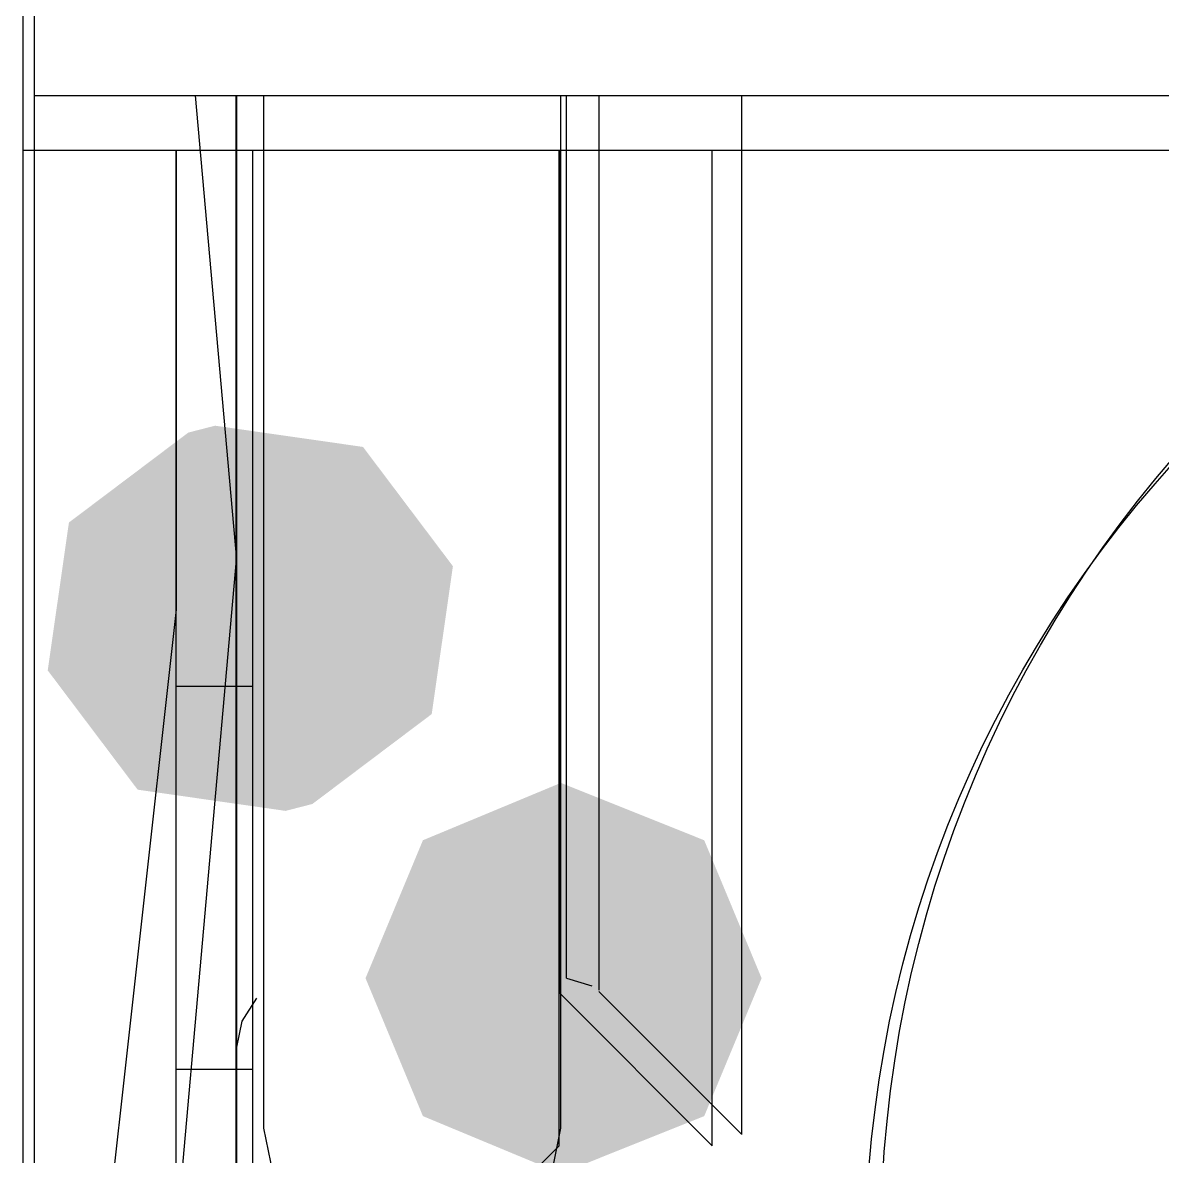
# Model space of a CAD drawing. Extents: x 3 to 592, y 5 to 207.
# Drawn here: x 90.452 to 90.977, y 64.8 to 65.323 of the extents above; entities that cross this region are included whole.
import ezdxf

# ---------------------------------------------------------------- set-up
doc = ezdxf.new("R2010")
doc.units = 0
doc.layers.get('0').update_dxf_attribs({"linetype": 'CONTINUOUS'})

msp = doc.modelspace()

# ---------------------------------------------------------------- hatches: boundary and pattern name
h = msp.add_hatch(color=7)
h.dxf.hatch_style = 2
h.paths.add_polyline_path([(90.573227, 64.959489), (90.505115, 64.969259), (90.4637, 65.02421), (90.47347, 65.092322), (90.52842, 65.133737), (90.540768, 65.136912), (90.60888, 65.127142), (90.650295, 65.072191), (90.640525, 65.004079), (90.585574, 64.962664)])
h = msp.add_hatch(color=7)
h.dxf.hatch_style = 2
h.paths.add_polyline_path([(90.573227, 64.959489), (90.505115, 64.969259), (90.4637, 65.02421), (90.47347, 65.092322), (90.52842, 65.133737), (90.540768, 65.136912), (90.60888, 65.127142), (90.650295, 65.072191), (90.640525, 65.004079), (90.585574, 64.962664)])
h = msp.add_hatch(color=7)
h.dxf.hatch_style = 2
h.paths.add_polyline_path([(90.573227, 64.959489), (90.505115, 64.969259), (90.4637, 65.02421), (90.47347, 65.092322), (90.52842, 65.133737), (90.540768, 65.136912), (90.60888, 65.127142), (90.650295, 65.072191), (90.640525, 65.004079), (90.585574, 64.962664)])
h = msp.add_hatch(color=7)
h.dxf.hatch_style = 2
h.paths.add_polyline_path([(90.573227, 64.959489), (90.505115, 64.969259), (90.4637, 65.02421), (90.47347, 65.092322), (90.52842, 65.133737), (90.540768, 65.136912), (90.60888, 65.127142), (90.650295, 65.072191), (90.640525, 65.004079), (90.585574, 64.962664)])
h = msp.add_hatch(color=7)
h.dxf.hatch_style = 2
h.paths.add_polyline_path([(90.573227, 64.959489), (90.505115, 64.969259), (90.4637, 65.02421), (90.47347, 65.092322), (90.52842, 65.133737), (90.540768, 65.136912), (90.60888, 65.127142), (90.650295, 65.072191), (90.640525, 65.004079), (90.585574, 64.962664)])
h = msp.add_hatch(color=7)
h.dxf.hatch_style = 2
h.paths.add_polyline_path([(90.573227, 64.959489), (90.505115, 64.969259), (90.4637, 65.02421), (90.47347, 65.092322), (90.52842, 65.133737), (90.540768, 65.136912), (90.60888, 65.127142), (90.650295, 65.072191), (90.640525, 65.004079), (90.585574, 64.962664)])
h = msp.add_hatch(color=7)
h.dxf.hatch_style = 2
h.paths.add_polyline_path([(90.573227, 64.959489), (90.505115, 64.969259), (90.4637, 65.02421), (90.47347, 65.092322), (90.52842, 65.133737), (90.540768, 65.136912), (90.60888, 65.127142), (90.650295, 65.072191), (90.640525, 65.004079), (90.585574, 64.962664)])
h = msp.add_hatch(color=7)
h.dxf.hatch_style = 2
h.paths.add_polyline_path([(90.573227, 64.959489), (90.505115, 64.969259), (90.4637, 65.02421), (90.47347, 65.092322), (90.52842, 65.133737), (90.540768, 65.136912), (90.60888, 65.127142), (90.650295, 65.072191), (90.640525, 65.004079), (90.585574, 64.962664)])
h = msp.add_hatch(color=7)
h.dxf.hatch_style = 2
h.paths.add_polyline_path([(90.700013, 64.792472), (90.63648, 64.818897), (90.610055, 64.88243), (90.63648, 64.945963), (90.700013, 64.972389), (90.766016, 64.945963), (90.792441, 64.88243), (90.766016, 64.818897)])
h = msp.add_hatch(color=7)
h.dxf.hatch_style = 2
h.paths.add_polyline_path([(90.700013, 64.792472), (90.63648, 64.818897), (90.610055, 64.88243), (90.63648, 64.945963), (90.700013, 64.972389), (90.766016, 64.945963), (90.792441, 64.88243), (90.766016, 64.818897)])
h = msp.add_hatch(color=7)
h.dxf.hatch_style = 2
h.paths.add_polyline_path([(90.700013, 64.792472), (90.63648, 64.818897), (90.610055, 64.88243), (90.63648, 64.945963), (90.700013, 64.972389), (90.766016, 64.945963), (90.792441, 64.88243), (90.766016, 64.818897)])
h = msp.add_hatch(color=7)
h.dxf.hatch_style = 2
h.paths.add_polyline_path([(90.700013, 64.792472), (90.63648, 64.818897), (90.610055, 64.88243), (90.63648, 64.945963), (90.700013, 64.972389), (90.766016, 64.945963), (90.792441, 64.88243), (90.766016, 64.818897)])
h = msp.add_hatch(color=7)
h.dxf.hatch_style = 2
h.paths.add_polyline_path([(90.700013, 64.792472), (90.63648, 64.818897), (90.610055, 64.88243), (90.63648, 64.945963), (90.700013, 64.972389), (90.766016, 64.945963), (90.792441, 64.88243), (90.766016, 64.818897)])
h = msp.add_hatch(color=7)
h.dxf.hatch_style = 2
h.paths.add_polyline_path([(90.700013, 64.792472), (90.63648, 64.818897), (90.610055, 64.88243), (90.63648, 64.945963), (90.700013, 64.972389), (90.766016, 64.945963), (90.792441, 64.88243), (90.766016, 64.818897)])
h = msp.add_hatch(color=7)
h.dxf.hatch_style = 2
h.paths.add_polyline_path([(90.700013, 64.792472), (90.63648, 64.818897), (90.610055, 64.88243), (90.63648, 64.945963), (90.700013, 64.972389), (90.766016, 64.945963), (90.792441, 64.88243), (90.766016, 64.818897)])
h = msp.add_hatch(color=7)
h.dxf.hatch_style = 2
h.paths.add_polyline_path([(90.700013, 64.792472), (90.63648, 64.818897), (90.610055, 64.88243), (90.63648, 64.945963), (90.700013, 64.972389), (90.766016, 64.945963), (90.792441, 64.88243), (90.766016, 64.818897)])

# ---------------------------------------------------------------- linework, layer by layer
at = {"color": 7}
for points in [[(90.457443, 65.483387), (90.457443, 63.26124)], [(90.457443, 65.483387), (90.457443, 63.26124)], [(90.457443, 65.483387), (90.457443, 63.26124)], [(90.457443, 65.483387), (90.457443, 63.26124)], [(90.457443, 65.483387), (90.457443, 63.26124)], [(90.457443, 65.483387), (90.457443, 63.26124)], [(90.457443, 65.483387), (90.457443, 63.26124)], [(90.457443, 65.483387), (90.457443, 63.26124)], [(90.452222, 65.475556), (90.452222, 63.253056)], [(90.457443, 65.288936), (91.068454, 65.288936)], [(90.457443, 65.288936), (91.068454, 65.288936)], [(90.457443, 65.288936), (91.068454, 65.288936)], [(90.457443, 65.288936), (91.068454, 65.288936)], [(90.457443, 65.288936), (91.068454, 65.288936)], [(90.457443, 65.288936), (91.068454, 65.288936)], [(90.457443, 65.288936), (91.068454, 65.288936)], [(90.457443, 65.288936), (91.068454, 65.288936)], [(90.531562, 65.288936), (90.550612, 65.075153)], [(90.531562, 65.288936), (90.550612, 65.075153)], [(90.531562, 65.288936), (90.550612, 65.075153)], [(90.531562, 65.288936), (90.550612, 65.075153)], [(90.531562, 65.288936), (90.550612, 65.075153)], [(90.531562, 65.288936), (90.550612, 65.075153)], [(90.531562, 65.288936), (90.550612, 65.075153)], [(90.531562, 65.288936), (90.550612, 65.075153)], [(90.550436, 65.075082), (90.550436, 65.157985), (90.550436, 65.245121), (90.550436, 65.288866)], [(90.550436, 65.075082), (90.550436, 65.157985), (90.550436, 65.245121), (90.550436, 65.288866)], [(90.550436, 65.075082), (90.550436, 65.157985), (90.550436, 65.245121), (90.550436, 65.288866)], [(90.550436, 65.075082), (90.550436, 65.157985), (90.550436, 65.245121), (90.550436, 65.288866)], [(90.550436, 65.075082), (90.550436, 65.157985), (90.550436, 65.245121), (90.550436, 65.288866)], [(90.550436, 65.075082), (90.550436, 65.157985), (90.550436, 65.245121), (90.550436, 65.288866)], [(90.550436, 65.075082), (90.550436, 65.157985), (90.550436, 65.245121), (90.550436, 65.288866)], [(90.550436, 65.075082), (90.550436, 65.157985), (90.550436, 65.245121), (90.550436, 65.288866)], [(90.550824, 64.810499), (90.550824, 64.85001), (90.550824, 64.897988), (90.550824, 64.962899), (90.550824, 65.042979), (90.550824, 65.135407), (90.550824, 65.237007), (90.550824, 65.288866)], [(90.550824, 64.810499), (90.550824, 64.85001), (90.550824, 64.897988), (90.550824, 64.962899), (90.550824, 65.042979), (90.550824, 65.135407), (90.550824, 65.237007), (90.550824, 65.288866)], [(90.550824, 64.810499), (90.550824, 64.85001), (90.550824, 64.897988), (90.550824, 64.962899), (90.550824, 65.042979), (90.550824, 65.135407), (90.550824, 65.237007), (90.550824, 65.288866)], [(90.550824, 64.810499), (90.550824, 64.85001), (90.550824, 64.897988), (90.550824, 64.962899), (90.550824, 65.042979), (90.550824, 65.135407), (90.550824, 65.237007), (90.550824, 65.288866)], [(90.550824, 64.810499), (90.550824, 64.85001), (90.550824, 64.897988), (90.550824, 64.962899), (90.550824, 65.042979), (90.550824, 65.135407), (90.550824, 65.237007), (90.550824, 65.288866)], [(90.550824, 64.810499), (90.550824, 64.85001), (90.550824, 64.897988), (90.550824, 64.962899), (90.550824, 65.042979), (90.550824, 65.135407), (90.550824, 65.237007), (90.550824, 65.288866)], [(90.550824, 64.810499), (90.550824, 64.85001), (90.550824, 64.897988), (90.550824, 64.962899), (90.550824, 65.042979), (90.550824, 65.135407), (90.550824, 65.237007), (90.550824, 65.288866)], [(90.550824, 64.810499), (90.550824, 64.85001), (90.550824, 64.897988), (90.550824, 64.962899), (90.550824, 65.042979), (90.550824, 65.135407), (90.550824, 65.237007), (90.550824, 65.288866)], [(90.563136, 65.288936), (90.563136, 65.259656), (90.563136, 65.153822), (90.563136, 65.057514), (90.563136, 64.973553), (90.563136, 64.905467), (90.563136, 64.854667), (90.563136, 64.823622), (90.563136, 64.813392)], [(90.563136, 65.288936), (90.563136, 65.259656), (90.563136, 65.153822), (90.563136, 65.057514), (90.563136, 64.973553), (90.563136, 64.905467), (90.563136, 64.854667), (90.563136, 64.823622), (90.563136, 64.813392)], [(90.563136, 65.288936), (90.563136, 65.259656), (90.563136, 65.153822), (90.563136, 65.057514), (90.563136, 64.973553), (90.563136, 64.905467), (90.563136, 64.854667), (90.563136, 64.823622), (90.563136, 64.813392)], [(90.563136, 65.288936), (90.563136, 65.259656), (90.563136, 65.153822), (90.563136, 65.057514), (90.563136, 64.973553), (90.563136, 64.905467), (90.563136, 64.854667), (90.563136, 64.823622), (90.563136, 64.813392)], [(90.563136, 65.288936), (90.563136, 65.259656), (90.563136, 65.153822), (90.563136, 65.057514), (90.563136, 64.973553), (90.563136, 64.905467), (90.563136, 64.854667), (90.563136, 64.823622), (90.563136, 64.813392)], [(90.563136, 65.288936), (90.563136, 65.259656), (90.563136, 65.153822), (90.563136, 65.057514), (90.563136, 64.973553), (90.563136, 64.905467), (90.563136, 64.854667), (90.563136, 64.823622), (90.563136, 64.813392)], [(90.563136, 65.288936), (90.563136, 65.259656), (90.563136, 65.153822), (90.563136, 65.057514), (90.563136, 64.973553), (90.563136, 64.905467), (90.563136, 64.854667), (90.563136, 64.823622), (90.563136, 64.813392)], [(90.563136, 65.288936), (90.563136, 65.259656), (90.563136, 65.153822), (90.563136, 65.057514), (90.563136, 64.973553), (90.563136, 64.905467), (90.563136, 64.854667), (90.563136, 64.823622), (90.563136, 64.813392)], [(90.700013, 64.813286), (90.700013, 64.823869), (90.700013, 64.854914), (90.700013, 64.905361), (90.700013, 64.9738), (90.700013, 65.057408), (90.700013, 65.154069), (90.700013, 65.25955), (90.700013, 65.28883)], [(90.700013, 64.813286), (90.700013, 64.823869), (90.700013, 64.854914), (90.700013, 64.905361), (90.700013, 64.9738), (90.700013, 65.057408), (90.700013, 65.154069), (90.700013, 65.25955), (90.700013, 65.28883)], [(90.700013, 64.813286), (90.700013, 64.823869), (90.700013, 64.854914), (90.700013, 64.905361), (90.700013, 64.9738), (90.700013, 65.057408), (90.700013, 65.154069), (90.700013, 65.25955), (90.700013, 65.28883)], [(90.700013, 64.813286), (90.700013, 64.823869), (90.700013, 64.854914), (90.700013, 64.905361), (90.700013, 64.9738), (90.700013, 65.057408), (90.700013, 65.154069), (90.700013, 65.25955), (90.700013, 65.28883)], [(90.700013, 64.813286), (90.700013, 64.823869), (90.700013, 64.854914), (90.700013, 64.905361), (90.700013, 64.9738), (90.700013, 65.057408), (90.700013, 65.154069), (90.700013, 65.25955), (90.700013, 65.28883)], [(90.700013, 64.813286), (90.700013, 64.823869), (90.700013, 64.854914), (90.700013, 64.905361), (90.700013, 64.9738), (90.700013, 65.057408), (90.700013, 65.154069), (90.700013, 65.25955), (90.700013, 65.28883)], [(90.700013, 64.813286), (90.700013, 64.823869), (90.700013, 64.854914), (90.700013, 64.905361), (90.700013, 64.9738), (90.700013, 65.057408), (90.700013, 65.154069), (90.700013, 65.25955), (90.700013, 65.28883)], [(90.700013, 64.813286), (90.700013, 64.823869), (90.700013, 64.854914), (90.700013, 64.905361), (90.700013, 64.9738), (90.700013, 65.057408), (90.700013, 65.154069), (90.700013, 65.25955), (90.700013, 65.28883)], [(90.702553, 64.88243), (90.702553, 64.904655), (90.702553, 64.943108), (90.702553, 64.9992), (90.702553, 65.070814), (90.702553, 65.155127), (90.702553, 65.249319), (90.702553, 65.28883)], [(90.702553, 64.88243), (90.702553, 64.904655), (90.702553, 64.943108), (90.702553, 64.9992), (90.702553, 65.070814), (90.702553, 65.155127), (90.702553, 65.249319), (90.702553, 65.28883)], [(90.702553, 64.88243), (90.702553, 64.904655), (90.702553, 64.943108), (90.702553, 64.9992), (90.702553, 65.070814), (90.702553, 65.155127), (90.702553, 65.249319), (90.702553, 65.28883)], [(90.702553, 64.88243), (90.702553, 64.904655), (90.702553, 64.943108), (90.702553, 64.9992), (90.702553, 65.070814), (90.702553, 65.155127), (90.702553, 65.249319), (90.702553, 65.28883)], [(90.702553, 64.88243), (90.702553, 64.904655), (90.702553, 64.943108), (90.702553, 64.9992), (90.702553, 65.070814), (90.702553, 65.155127), (90.702553, 65.249319), (90.702553, 65.28883)], [(90.702553, 64.88243), (90.702553, 64.904655), (90.702553, 64.943108), (90.702553, 64.9992), (90.702553, 65.070814), (90.702553, 65.155127), (90.702553, 65.249319), (90.702553, 65.28883)], [(90.702553, 64.88243), (90.702553, 64.904655), (90.702553, 64.943108), (90.702553, 64.9992), (90.702553, 65.070814), (90.702553, 65.155127), (90.702553, 65.249319), (90.702553, 65.28883)], [(90.702553, 64.88243), (90.702553, 64.904655), (90.702553, 64.943108), (90.702553, 64.9992), (90.702553, 65.070814), (90.702553, 65.155127), (90.702553, 65.249319), (90.702553, 65.28883)], [(90.717511, 65.288936), (90.717511, 65.226494), (90.717511, 65.132656), (90.717511, 65.049753), (90.717511, 64.980608), (90.717511, 64.927692), (90.717511, 64.892767), (90.717511, 64.876892)], [(90.717511, 65.288936), (90.717511, 65.226494), (90.717511, 65.132656), (90.717511, 65.049753), (90.717511, 64.980608), (90.717511, 64.927692), (90.717511, 64.892767), (90.717511, 64.876892)], [(90.717511, 65.288936), (90.717511, 65.226494), (90.717511, 65.132656), (90.717511, 65.049753), (90.717511, 64.980608), (90.717511, 64.927692), (90.717511, 64.892767), (90.717511, 64.876892)], [(90.717511, 65.288936), (90.717511, 65.226494), (90.717511, 65.132656), (90.717511, 65.049753), (90.717511, 64.980608), (90.717511, 64.927692), (90.717511, 64.892767), (90.717511, 64.876892)], [(90.717511, 65.288936), (90.717511, 65.226494), (90.717511, 65.132656), (90.717511, 65.049753), (90.717511, 64.980608), (90.717511, 64.927692), (90.717511, 64.892767), (90.717511, 64.876892)], [(90.717511, 65.288936), (90.717511, 65.226494), (90.717511, 65.132656), (90.717511, 65.049753), (90.717511, 64.980608), (90.717511, 64.927692), (90.717511, 64.892767), (90.717511, 64.876892)], [(90.717511, 65.288936), (90.717511, 65.226494), (90.717511, 65.132656), (90.717511, 65.049753), (90.717511, 64.980608), (90.717511, 64.927692), (90.717511, 64.892767), (90.717511, 64.876892)], [(90.717511, 65.288936), (90.717511, 65.226494), (90.717511, 65.132656), (90.717511, 65.049753), (90.717511, 64.980608), (90.717511, 64.927692), (90.717511, 64.892767), (90.717511, 64.876892)], [(90.783269, 64.810499), (90.783269, 64.826021), (90.783269, 64.860241), (90.783269, 64.912452), (90.783269, 64.981596), (90.783269, 65.064852), (90.783269, 65.160102), (90.783269, 65.263466), (90.783269, 65.288866)], [(90.783269, 64.810499), (90.783269, 64.826021), (90.783269, 64.860241), (90.783269, 64.912452), (90.783269, 64.981596), (90.783269, 65.064852), (90.783269, 65.160102), (90.783269, 65.263466), (90.783269, 65.288866)], [(90.783269, 64.810499), (90.783269, 64.826021), (90.783269, 64.860241), (90.783269, 64.912452), (90.783269, 64.981596), (90.783269, 65.064852), (90.783269, 65.160102), (90.783269, 65.263466), (90.783269, 65.288866)], [(90.783269, 64.810499), (90.783269, 64.826021), (90.783269, 64.860241), (90.783269, 64.912452), (90.783269, 64.981596), (90.783269, 65.064852), (90.783269, 65.160102), (90.783269, 65.263466), (90.783269, 65.288866)], [(90.783269, 64.810499), (90.783269, 64.826021), (90.783269, 64.860241), (90.783269, 64.912452), (90.783269, 64.981596), (90.783269, 65.064852), (90.783269, 65.160102), (90.783269, 65.263466), (90.783269, 65.288866)], [(90.783269, 64.810499), (90.783269, 64.826021), (90.783269, 64.860241), (90.783269, 64.912452), (90.783269, 64.981596), (90.783269, 65.064852), (90.783269, 65.160102), (90.783269, 65.263466), (90.783269, 65.288866)], [(90.783269, 64.810499), (90.783269, 64.826021), (90.783269, 64.860241), (90.783269, 64.912452), (90.783269, 64.981596), (90.783269, 65.064852), (90.783269, 65.160102), (90.783269, 65.263466), (90.783269, 65.288866)], [(90.783269, 64.810499), (90.783269, 64.826021), (90.783269, 64.860241), (90.783269, 64.912452), (90.783269, 64.981596), (90.783269, 65.064852), (90.783269, 65.160102), (90.783269, 65.263466), (90.783269, 65.288866)], [(90.452222, 65.263889), (91.051944, 65.263889)], [(90.522778, 65.052222), (90.522778, 65.122778), (90.522778, 65.228611), (90.522778, 65.263889)], [(90.522778, 65.263889), (90.522778, 65.052222)], [(90.522778, 64.805278), (90.522778, 64.840556), (90.522778, 64.875833), (90.522778, 64.946389), (90.522778, 65.016944), (90.522778, 65.122778), (90.522778, 65.228611), (90.522778, 65.263889)], [(90.558056, 65.263889), (90.558056, 65.228611), (90.558056, 65.122778), (90.558056, 65.052222), (90.558056, 64.946389), (90.558056, 64.875833), (90.558056, 64.840556), (90.558056, 64.805278)], [(90.699167, 64.805278), (90.699167, 64.840556), (90.699167, 64.875833), (90.699167, 64.946389), (90.699167, 65.052222), (90.699167, 65.122778), (90.699167, 65.228611), (90.699167, 65.263889)], [(90.699167, 65.263889), (90.699167, 65.193333), (90.699167, 65.122778), (90.699167, 65.016944), (90.699167, 64.946389), (90.699167, 64.911111), (90.699167, 64.875833)], [(90.699167, 64.875833), (90.699167, 64.911111), (90.699167, 64.981667), (90.699167, 65.052222), (90.699167, 65.122778), (90.699167, 65.228611), (90.699167, 65.263889)], [(90.769722, 64.805278), (90.769722, 64.840556), (90.769722, 64.911111), (90.769722, 64.946389), (90.769722, 65.052222), (90.769722, 65.158056), (90.769722, 65.228611), (90.769722, 65.263889)], [(90.550436, 65.075082), (90.522566, 64.760052)], [(90.550436, 65.075082), (90.522566, 64.760052)], [(90.550436, 65.075082), (90.522566, 64.760052)], [(90.550436, 65.075082), (90.522566, 64.760052)], [(90.550436, 65.075082), (90.522566, 64.760052)], [(90.550436, 65.075082), (90.522566, 64.760052)], [(90.550436, 65.075082), (90.522566, 64.760052)], [(90.550436, 65.075082), (90.522566, 64.760052)], [(90.550436, 64.722304), (90.550436, 64.746293), (90.550436, 64.775927), (90.550436, 64.816849), (90.550436, 64.868002), (90.550436, 64.929032), (90.550436, 64.998177), (90.550436, 65.075082)], [(90.550436, 64.722304), (90.550436, 64.746293), (90.550436, 64.775927), (90.550436, 64.816849), (90.550436, 64.868002), (90.550436, 64.929032), (90.550436, 64.998177), (90.550436, 65.075082)], [(90.550436, 64.722304), (90.550436, 64.746293), (90.550436, 64.775927), (90.550436, 64.816849), (90.550436, 64.868002), (90.550436, 64.929032), (90.550436, 64.998177), (90.550436, 65.075082)], [(90.550436, 64.722304), (90.550436, 64.746293), (90.550436, 64.775927), (90.550436, 64.816849), (90.550436, 64.868002), (90.550436, 64.929032), (90.550436, 64.998177), (90.550436, 65.075082)], [(90.550436, 64.722304), (90.550436, 64.746293), (90.550436, 64.775927), (90.550436, 64.816849), (90.550436, 64.868002), (90.550436, 64.929032), (90.550436, 64.998177), (90.550436, 65.075082)], [(90.550436, 64.722304), (90.550436, 64.746293), (90.550436, 64.775927), (90.550436, 64.816849), (90.550436, 64.868002), (90.550436, 64.929032), (90.550436, 64.998177), (90.550436, 65.075082)], [(90.550436, 64.722304), (90.550436, 64.746293), (90.550436, 64.775927), (90.550436, 64.816849), (90.550436, 64.868002), (90.550436, 64.929032), (90.550436, 64.998177), (90.550436, 65.075082)], [(90.550436, 64.722304), (90.550436, 64.746293), (90.550436, 64.775927), (90.550436, 64.816849), (90.550436, 64.868002), (90.550436, 64.929032), (90.550436, 64.998177), (90.550436, 65.075082)], [(90.522778, 65.052222), (90.4875, 64.734722)], [(90.522778, 64.699444), (90.522778, 64.734722), (90.522778, 64.77), (90.522778, 64.805278), (90.522778, 64.840556), (90.522778, 64.911111), (90.522778, 64.981667), (90.522778, 65.052222)], [(90.522778, 65.016944), (90.558056, 65.016944)], [(90.702553, 64.88243), (90.714195, 64.878902)], [(90.702553, 64.88243), (90.714195, 64.878902)], [(90.702553, 64.88243), (90.714195, 64.878902)], [(90.702553, 64.88243), (90.714195, 64.878902)], [(90.702553, 64.88243), (90.714195, 64.878902)], [(90.702553, 64.88243), (90.714195, 64.878902)], [(90.702553, 64.88243), (90.714195, 64.878902)], [(90.702553, 64.88243), (90.714195, 64.878902)], [(90.699167, 64.875833), (90.769722, 64.805278)], [(90.717511, 64.876257), (90.783128, 64.81064)], [(90.717511, 64.876257), (90.783128, 64.81064)], [(90.717511, 64.876257), (90.783128, 64.81064)], [(90.717511, 64.876257), (90.783128, 64.81064)], [(90.717511, 64.876257), (90.783128, 64.81064)], [(90.717511, 64.876257), (90.783128, 64.81064)], [(90.717511, 64.876257), (90.783128, 64.81064)], [(90.717511, 64.876257), (90.783128, 64.81064)], [(90.550824, 64.85068), (90.553293, 64.862675), (90.559996, 64.873258)], [(90.550824, 64.85068), (90.553293, 64.862675), (90.559996, 64.873258)], [(90.550824, 64.85068), (90.553293, 64.862675), (90.559996, 64.873258)], [(90.550824, 64.85068), (90.553293, 64.862675), (90.559996, 64.873258)], [(90.550824, 64.85068), (90.553293, 64.862675), (90.559996, 64.873258)], [(90.550824, 64.85068), (90.553293, 64.862675), (90.559996, 64.873258)], [(90.550824, 64.85068), (90.553293, 64.862675), (90.559996, 64.873258)], [(90.550824, 64.85068), (90.553293, 64.862675), (90.559996, 64.873258)], [(90.522778, 64.840556), (90.558056, 64.840556)], [(90.550436, 64.722304), (90.550788, 64.810499)], [(90.550436, 64.722304), (90.550788, 64.810499)], [(90.550436, 64.722304), (90.550788, 64.810499)], [(90.550436, 64.722304), (90.550788, 64.810499)], [(90.550436, 64.722304), (90.550788, 64.810499)], [(90.550436, 64.722304), (90.550788, 64.810499)], [(90.550436, 64.722304), (90.550788, 64.810499)], [(90.550436, 64.722304), (90.550788, 64.810499)], [(90.563136, 64.813286), (90.568427, 64.78718), (90.583244, 64.764955), (90.605469, 64.750139), (90.631574, 64.744847), (90.65768, 64.750139), (90.679905, 64.764955), (90.694722, 64.78718), (90.700013, 64.813286)], [(90.563136, 64.813286), (90.568427, 64.78718), (90.583244, 64.764955), (90.605469, 64.750139), (90.631574, 64.744847), (90.65768, 64.750139), (90.679905, 64.764955), (90.694722, 64.78718), (90.700013, 64.813286)], [(90.563136, 64.813286), (90.568427, 64.78718), (90.583244, 64.764955), (90.605469, 64.750139), (90.631574, 64.744847), (90.65768, 64.750139), (90.679905, 64.764955), (90.694722, 64.78718), (90.700013, 64.813286)], [(90.563136, 64.813286), (90.568427, 64.78718), (90.583244, 64.764955), (90.605469, 64.750139), (90.631574, 64.744847), (90.65768, 64.750139), (90.679905, 64.764955), (90.694722, 64.78718), (90.700013, 64.813286)], [(90.563136, 64.813286), (90.568427, 64.78718), (90.583244, 64.764955), (90.605469, 64.750139), (90.631574, 64.744847), (90.65768, 64.750139), (90.679905, 64.764955), (90.694722, 64.78718), (90.700013, 64.813286)], [(90.563136, 64.813286), (90.568427, 64.78718), (90.583244, 64.764955), (90.605469, 64.750139), (90.631574, 64.744847), (90.65768, 64.750139), (90.679905, 64.764955), (90.694722, 64.78718), (90.700013, 64.813286)], [(90.563136, 64.813286), (90.568427, 64.78718), (90.583244, 64.764955), (90.605469, 64.750139), (90.631574, 64.744847), (90.65768, 64.750139), (90.679905, 64.764955), (90.694722, 64.78718), (90.700013, 64.813286)], [(90.563136, 64.813286), (90.568427, 64.78718), (90.583244, 64.764955), (90.605469, 64.750139), (90.631574, 64.744847), (90.65768, 64.750139), (90.679905, 64.764955), (90.694722, 64.78718), (90.700013, 64.813286)], [(90.522778, 64.699444), (90.522778, 64.805278)], [(90.558056, 64.805278), (90.558056, 64.77), (90.558056, 64.734722), (90.593333, 64.734722), (90.628611, 64.734722), (90.663889, 64.734722), (90.663889, 64.77), (90.699167, 64.805278)]]:
    msp.add_lwpolyline(points, dxfattribs=at)
for centre, radius in [((91.4019, 64.75984), 0.554567), ((91.4019, 64.75984), 0.554567), ((91.4019, 64.75984), 0.554567), ((91.4019, 64.75984), 0.554567), ((91.4019, 64.75984), 0.554567), ((91.4019, 64.75984), 0.554567), ((91.4019, 64.75984), 0.554567), ((91.4019, 64.75984), 0.554567), ((91.387083, 64.752361), 0.546806)]:
    msp.add_circle(centre, radius, dxfattribs=at)

doc.saveas('drawing.dxf')
